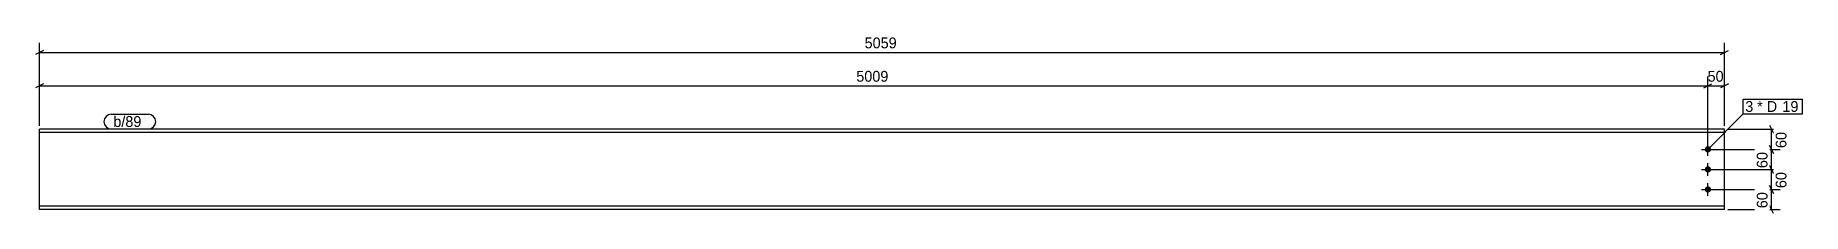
# Model space of a CAD drawing. Header units: millimetres. Extents: x 32 to 5337, y 32 to 565.
import ezdxf

# ---------------------------------------------------------------- set-up
doc = ezdxf.new("R2010")
doc.units = ezdxf.units.MM
doc.styles.add('Comic Sans MS', font='COMIC.TTF', dxfattribs={"height": 0.2})

msp = doc.modelspace()

# ---------------------------------------------------------------- hatches: boundary and pattern name
at = {"linetype": 'Continuous'}
for points in [[(5043.1, 224, -1), (5062.1, 224, -1)], [(5043.1, 164, -1), (5062.1, 164, -1)], [(5043.1, 104, -1), (5062.1, 104, -1)]]:
    msp.add_hatch(color=3, dxfattribs=at).paths.add_polyline_path(points)

# ---------------------------------------------------------------- linework, layer by layer
at = {"color": 8, "linetype": 'Continuous'}
for p, q in [((44, 294), (44, 542.4)), ((56, 520), (32, 508)), ((44, 514), (5102.6, 514)), ((5090.6, 508), (5114.6, 520)), ((44, 294), (44, 442.4)), ((5052.6, 234), (5052.6, 442.4)), ((5102.6, 294), (5102.6, 442.4)), ((56, 420), (32, 408)), ((5040.6, 408), (5064.6, 420)), ((5052.6, 414), (5102.6, 414)), ((5114.6, 420), (5090.6, 408)), ((5112.6, 284), (5272.4, 284)), ((5238, 296), (5250, 272)), ((5244, 224), (5244, 284)), ((5062.6, 224), (5272.4, 224)), ((5250, 212), (5238, 236)), ((5062.6, 164), (5269.6, 164)), ((5250, 152), (5238, 176)), ((5250, 92), (5238, 116)), ((5062.6, 104), (5272.4, 104)), ((5250, 32), (5238, 56)), ((5112.6, 44), (5269.6, 44))]:
    msp.add_line(p, q, dxfattribs=at)
at = {"color": 7, "linetype": 'Continuous'}
for p, q in [((44, 44), (44, 284)), ((5102.6, 284), (44, 284)), ((5102.6, 274.2), (44, 274.2)), ((5102.6, 44), (5102.6, 284)), ((5102.6, 53.8), (44, 53.8)), ((5102.6, 44), (44, 44))]:
    msp.add_line(p, q, dxfattribs=at)
at = {"color": 3, "linetype": 'Continuous'}
for p, q in [((5033.6, 224), (5071.6, 224)), ((5052.6, 205), (5052.6, 243)), ((5033.6, 164), (5071.6, 164)), ((5052.6, 145), (5052.6, 183)), ((5052.6, 85), (5052.6, 123)), ((5033.6, 104), (5071.6, 104))]:
    msp.add_line(p, q, dxfattribs=at)

# ---------------------------------------------------------------- wipeouts: each hides what was drawn before it
at = {"color": 0}
msp.add_wipeout([(5190.8, 336.1), (5190.8, 368.1), (5164.7, 368.1), (5164.7, 336.1)], dxfattribs=at)

# ---------------------------------------------------------------- next in the draw order: wipeouts: each hides what was drawn before it
for points in [[(2631.8, 520), (2631.8, 564.8), (2514.8, 564.8), (2514.8, 520)], [(5110.1, 420), (5110.1, 464.8), (5045.2, 464.8), (5045.2, 420)], [(365.3, 291), (365.3, 323), (266, 323), (266, 291)], [(5190.8, 336.1), (5190.8, 368.1), (5164.7, 368.1), (5164.7, 336.1)], [(5294.8, 286.5), (5250, 286.5), (5250, 221.5), (5294.8, 221.5)]]:
    msp.add_wipeout(points, dxfattribs=at)

# ---------------------------------------------------------------- next in the draw order: linework, layer by layer
at = {"color": 8, "linetype": 'Continuous'}
for p, q in [((5102.6, 294), (5102.6, 542.4)), ((5052.6, 234), (5052.6, 442.4)), ((44, 414), (5052.6, 414)), ((5040.6, 408), (5064.6, 420)), ((5062.6, 224), (5269.6, 224)), ((5238, 236), (5250, 212)), ((5244, 164), (5244, 224))]:
    msp.add_line(p, q, dxfattribs=at)
at = {"color": 7, "linetype": 'Continuous'}
for p, q in [((5158.7, 330.1), (5158.7, 374.1)), ((5052.6, 224), (5158.7, 330.1))]:
    msp.add_line(p, q, dxfattribs=at)

# ---------------------------------------------------------------- next in the draw order: texts
at = {"color": 3, "style": 'Comic Sans MS'}
for s, p in [('5059', (2521.2, 526.4)), ('50', (5051.6, 426.4))]:
    msp.add_text(s, height=32.38, dxfattribs=at).set_placement(p)
msp.add_text('60', height=32.38, rotation=90.0002, dxfattribs=at).set_placement((5288.4, 227.9))

# ---------------------------------------------------------------- next in the draw order: wipeouts: each hides what was drawn before it
at = {"color": 0}
for points in [[(365.3, 291), (365.3, 323), (266, 323), (266, 291)], [(5266.6, 336.1), (5266.6, 368.1), (5200.4, 368.1), (5200.4, 336.1)]]:
    msp.add_wipeout(points, dxfattribs=at)

# ---------------------------------------------------------------- next in the draw order: linework, layer by layer
at = {"color": 7, "linetype": 'Continuous'}
for p, q in [((260, 329), (371.3, 329)), ((260, 285), (371.3, 285))]:
    msp.add_line(p, q, dxfattribs=at)
for centre, start, end in [((260, 307), 90, 270), ((371.3, 307), 270, 90)]:
    msp.add_arc(centre, 22, start, end, dxfattribs=at)

# ---------------------------------------------------------------- next in the draw order: texts
at = {"color": 3, "style": 'Comic Sans MS'}
msp.add_text('b/89', height=32.38, dxfattribs=at).set_placement((266, 291))

# ---------------------------------------------------------------- next in the draw order: wipeouts: each hides what was drawn before it
at = {"color": 0}
for points in [[(2606.8, 420), (2606.8, 464.8), (2489.8, 464.8), (2489.8, 420)], [(5266.6, 336.1), (5266.6, 368.1), (5200.4, 368.1), (5200.4, 336.1)], [(5238, 226.5), (5193.2, 226.5), (5193.2, 161.5), (5238, 161.5)]]:
    msp.add_wipeout(points, dxfattribs=at)

# ---------------------------------------------------------------- next in the draw order: linework, layer by layer
at = {"color": 8, "linetype": 'Continuous'}
for p, q in [((5062.6, 164), (5272.4, 164)), ((5238, 176), (5250, 152)), ((5244, 104), (5244, 164))]:
    msp.add_line(p, q, dxfattribs=at)

# ---------------------------------------------------------------- next in the draw order: texts
at = {"color": 3, "style": 'Comic Sans MS'}
for s, height, p in [('5009', 32.38, (2496.2, 426.4)), ('3', 32.4, (5164.7, 336.1))]:
    msp.add_text(s, height=height, dxfattribs=at).set_placement(p)
msp.add_text('60', height=32.38, rotation=90.0002, dxfattribs=at).set_placement((5231.6, 167.9))

# ---------------------------------------------------------------- next in the draw order: wipeouts: each hides what was drawn before it
at = {"color": 0}
msp.add_wipeout([(5321.4, 336.1), (5321.4, 368.1), (5276.2, 368.1), (5276.2, 336.1)], dxfattribs=at)

# ---------------------------------------------------------------- next in the draw order: wipeouts: each hides what was drawn before it
for points in [[(5321.4, 336.1), (5321.4, 368.1), (5276.2, 368.1), (5276.2, 336.1)], [(5294.8, 166.5), (5250, 166.5), (5250, 101.5), (5294.8, 101.5)]]:
    msp.add_wipeout(points, dxfattribs=at)

# ---------------------------------------------------------------- next in the draw order: linework, layer by layer
at = {"color": 7, "linetype": 'Continuous'}
for p, q in [((5158.7, 374.1), (5337, 374.1)), ((5337, 330.1), (5337, 374.1)), ((5158.7, 330.1), (5337, 330.1))]:
    msp.add_line(p, q, dxfattribs=at)
at = {"color": 8, "linetype": 'Continuous'}
for p, q in [((5238, 116), (5250, 92)), ((5062.6, 104), (5269.6, 104)), ((5244, 44), (5244, 104))]:
    msp.add_line(p, q, dxfattribs=at)

# ---------------------------------------------------------------- next in the draw order: texts
at = {"color": 3, "style": 'Comic Sans MS'}
for s, p in [('* D', (5200.4, 336.1)), ('19', (5276.2, 336.1))]:
    msp.add_text(s, height=32.38, dxfattribs=at).set_placement(p)
msp.add_text('60', height=32.38, rotation=90.0002, dxfattribs=at).set_placement((5288.4, 107.9))

# ---------------------------------------------------------------- next in the draw order: wipeouts: each hides what was drawn before it
at = {"color": 0}
msp.add_wipeout([(5238, 106.5), (5193.2, 106.5), (5193.2, 41.5), (5238, 41.5)], dxfattribs=at)

# ---------------------------------------------------------------- next in the draw order: texts
at = {"color": 3, "style": 'Comic Sans MS'}
msp.add_text('60', height=32.38, rotation=90.0002, dxfattribs=at).set_placement((5231.6, 47.9))

doc.saveas('drawing.dxf')
